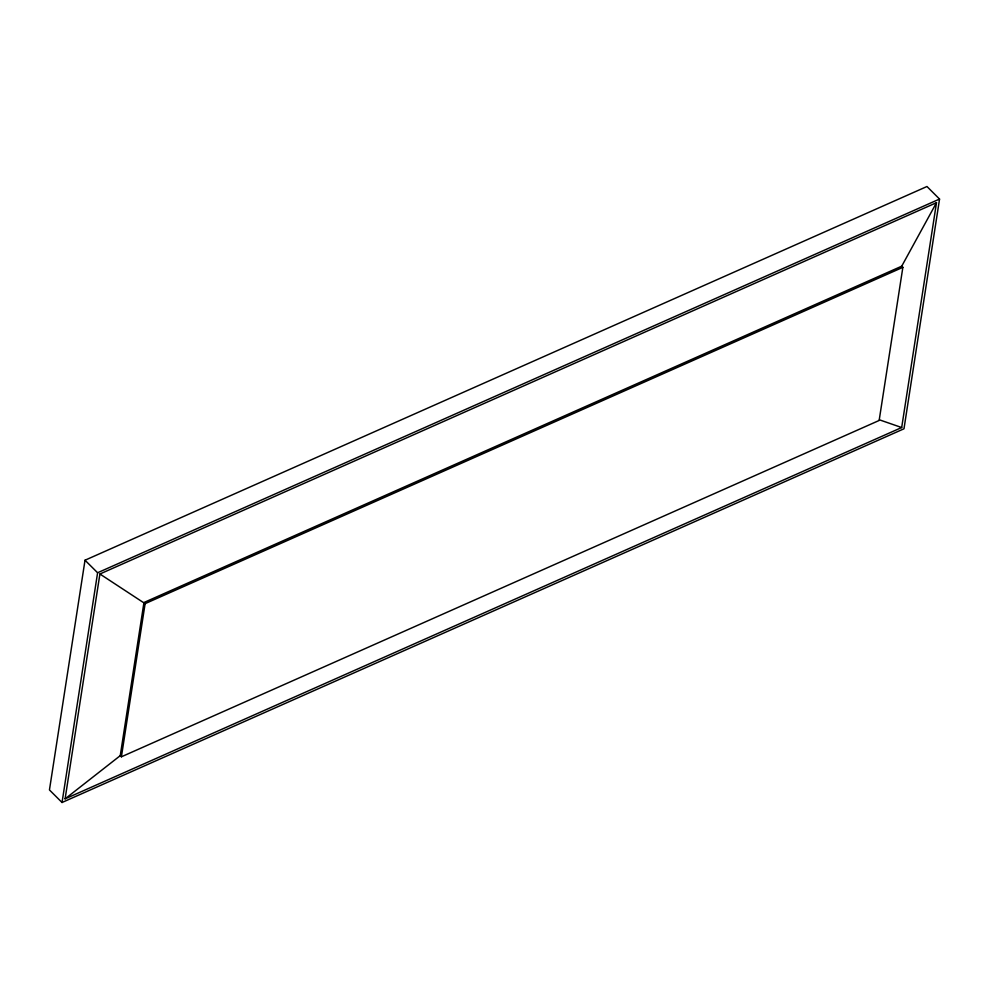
<?xml version="1.0" encoding="UTF-8"?>
<svg xmlns="http://www.w3.org/2000/svg" width="989" height="989" viewBox="0 0 989 989"><rect width="100%" height="100%" fill="white"/><g stroke="black" fill="none" stroke-linecap="round" stroke-linejoin="round"><path stroke-width="1.48" d="M85.017 560.219L49.45 789.939L62.035 802.487L903.983 428.781L939.55 199.061L926.965 186.513L85.017 560.219L97.602 572.755L62.035 802.487M65.101 798.852L99.901 574.003L936.496 202.683L901.684 427.532L65.101 798.852L120.25 755.658L143.961 602.511L901.721 266.189L936.496 202.683M901.721 266.189L902.858 267.327L879.147 420.473L121.4 756.795L145.111 603.649L99.901 574.003M97.602 572.755L939.55 199.061M145.111 603.649L902.858 267.327M879.406 419.818L901.684 427.532M120.25 755.658L121.4 756.795"/></g></svg>
